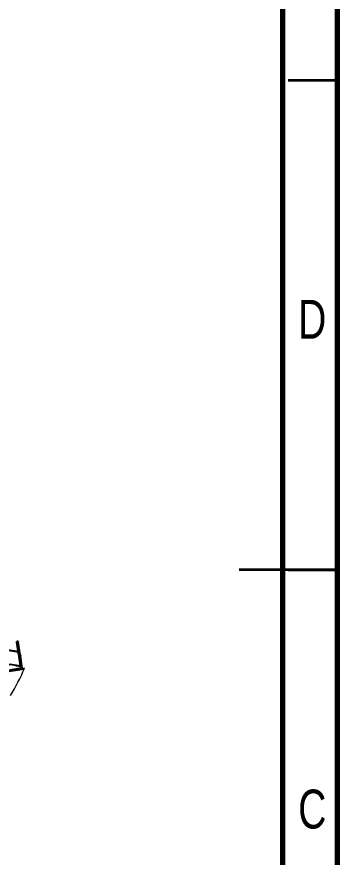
# Model space of a CAD drawing. Header units: millimetres. Extents: x 122 to 2816, y -707 to 556.
# Drawn here: x 2307.9 to 2340.6, y -590.1 to -504.3 of the extents above; entities that cross this region are included whole.
import ezdxf

# ---------------------------------------------------------------- set-up
doc = ezdxf.new("R2010")
doc.units = ezdxf.units.MM
doc.linetypes.add('HIDDEN', pattern=[1.905, 1.27, -0.635])
doc.styles.add('SLDTEXTSTYLE7', font='TXT', dxfattribs={"width": 0.75})

msp = doc.modelspace()

# ---------------------------------------------------------------- linework, layer by layer
at = {"color": 7, "linetype": 'Continuous', "lineweight": 70}
for p, q in [((2340.620895, -417.277351), (2340.620895, -704.277351)), ((2335.023367, -421.143826), (2335.023367, -698.143826))]:
    msp.add_line(p, q, dxfattribs=at)
at = {"color": 7, "linetype": 'Continuous', "lineweight": 35}
for p, q in [((2335.620895, -510.777351), (2340.620895, -510.777351)), ((2340.621895, -560.777351), (2330.619895, -560.777351)), ((2335.620895, -560.777351), (2340.620895, -560.777351))]:
    msp.add_line(p, q, dxfattribs=at)
at = {"color": 7, "linetype": 'HIDDEN', "lineweight": 25}
for p, q in [((2308.083501, -569.154356), (2303.475833, -568.441051)), ((2308.20189, -569.433745), (2308.187804, -569.435925)), ((2303.475833, -569.830196), (2308.303833, -570.577609)), ((2304.06126, -569.963756), (2308.310642, -570.621595)), ((2303.475833, -571.554521), (2308.411908, -570.790377)), ((2306.441941, -571.138275), (2308.418398, -570.832304)), ((2308.301554, -570.562873), (2308.303833, -570.577609)), ((2308.303833, -570.577609), (2308.306117, -570.592345)), ((2308.411908, -570.790377), (2308.409734, -570.77633)), ((2308.414083, -570.804423), (2308.411908, -570.790377))]:
    msp.add_line(p, q, dxfattribs=at)
at = {"color": 8, "linetype": 'HIDDEN', "lineweight": 25}
for p, q in [((2308.088203, -569.184721), (2303.475833, -568.470689)), ((2308.206372, -569.462689), (2308.192287, -569.464869))]:
    msp.add_line(p, q, dxfattribs=at)
at = {"color": 7, "linetype": 'Continuous', "lineweight": 25}
for p, q in [((2307.978912, -568.086542), (2307.919617, -568.095721)), ((2307.989035, -568.151937), (2307.92974, -568.161116)), ((2308.133631, -569.478162), (2307.92974, -568.161116)), ((2308.192926, -569.468983), (2307.989035, -568.151937)), ((2308.053007, -568.07984), (2307.993717, -568.089019)), ((2308.063131, -568.145235), (2308.003841, -568.154414)), ((2308.207727, -569.471461), (2308.003841, -568.154414)), ((2308.267021, -569.462282), (2308.063131, -568.145235)), ((2308.133631, -569.478162), (2308.192926, -569.468983)), ((2308.213396, -569.601234), (2308.154106, -569.610413)), ((2308.301554, -570.562873), (2308.154106, -569.610413)), ((2308.207727, -569.471461), (2308.267021, -569.462282)), ((2308.369937, -570.612416), (2308.213396, -569.601234)), ((2308.287497, -569.594532), (2308.228202, -569.603712)), ((2308.409734, -570.77633), (2308.228202, -569.603712)), ((2308.477693, -570.823125), (2308.287497, -569.594532)), ((2308.672328, -570.904303), (2304.185844, -571.598848)), ((2308.695688, -570.850092), (2306.451121, -571.197569)), ((2308.310642, -570.621595), (2308.306117, -570.592345)), ((2308.369937, -570.612416), (2308.310642, -570.621595)), ((2308.418398, -570.832304), (2308.414083, -570.804423)), ((2308.418398, -570.832304), (2308.477693, -570.823125))]:
    msp.add_line(p, q, dxfattribs=at)
at = {"color": 7, "linetype": 'Continuous', "lineweight": 25, "flags": 128}
for points in [[(2307.92974, -568.161116), (2307.926774, -568.141961), (2307.924266, -568.125754), (2307.922263, -568.112808), (2307.920804, -568.103377), (2307.919917, -568.097644), (2307.919617, -568.095721)], [(2307.978912, -568.086542), (2307.979207, -568.088465), (2307.980094, -568.094198), (2307.981558, -568.103629), (2307.983561, -568.116575), (2307.986069, -568.132782), (2307.989035, -568.151937)], [(2308.003841, -568.154414), (2308.000875, -568.135259), (2307.998367, -568.119052), (2307.996359, -568.106107), (2307.9949, -568.096675), (2307.994013, -568.090943), (2307.993717, -568.089019)], [(2308.053007, -568.07984), (2308.053308, -568.081764), (2308.054195, -568.087496), (2308.055654, -568.096927), (2308.057657, -568.109873), (2308.060169, -568.12608), (2308.063131, -568.145235)], [(2308.154106, -569.610413), (2308.151303, -569.592328), (2308.148527, -569.574395), (2308.1458, -569.556764), (2308.143139, -569.539583), (2308.140574, -569.522997), (2308.138118, -569.507144), (2308.135796, -569.492157), (2308.133631, -569.478162)], [(2308.192926, -569.468983), (2308.195091, -569.482978), (2308.197413, -569.497965), (2308.199864, -569.513818), (2308.202434, -569.530404), (2308.205095, -569.547585), (2308.207822, -569.565216), (2308.210597, -569.583149), (2308.213396, -569.601234)], [(2308.228202, -569.603712), (2308.225403, -569.585626), (2308.222628, -569.567693), (2308.219896, -569.550062), (2308.217235, -569.532882), (2308.214669, -569.516295), (2308.212214, -569.500442), (2308.209896, -569.485455), (2308.207727, -569.471461)], [(2308.267021, -569.462282), (2308.269191, -569.476276), (2308.271508, -569.491263), (2308.273964, -569.507116), (2308.27653, -569.523702), (2308.27919, -569.540883), (2308.281918, -569.558514), (2308.284698, -569.576447), (2308.287497, -569.594532)]]:
    msp.add_lwpolyline(points, dxfattribs=at)
at = {"color": 7, "linetype": 'Continuous', "lineweight": 18}
msp.add_arc((2288.417298, -562.144637), 22.068033, 328.73141429, 336.7662916, dxfattribs=at)

# ---------------------------------------------------------------- texts
at = {"color": 7, "linetype": 'Continuous', "lineweight": 0, "char_height": 3.96875, "attachment_point": 2, "style": 'SLDTEXTSTYLE7'}
for s, insert in [('D', (2338.073582, -533.217197)), ('C', (2338.079554, -583.217197))]:
    msp.add_mtext(s, dxfattribs=dict(at, insert=insert))

doc.saveas('drawing.dxf')
